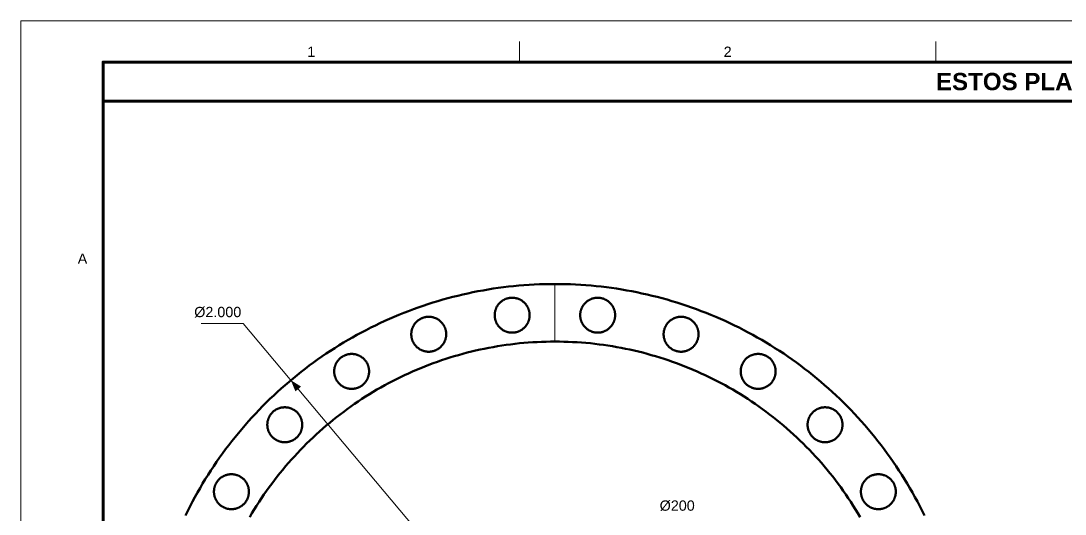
# Model space of a CAD drawing. Header units: millimetres. Extents: x 0 to 841, y 0 to 594.
# Drawn here: x 0 to 254.2, y 474 to 594 of the extents above; entities that cross this region are included whole.
import ezdxf
from ezdxf.enums import TextEntityAlignment as Align

# ---------------------------------------------------------------- set-up
doc = ezdxf.new("R2010")
doc.units = ezdxf.units.MM
doc.linetypes.add('FANTASMA', pattern=[26, 14, -3, 2, -2, 2, -3])
for name, color, linetype, lineweight in [('COTA', 7, 'CONTINUOUS', 18), ('FANT', 7, 'FANTASMA', 18), ('FINA', 7, 'CONTINUOUS', 18), ('MARCO', 7, 'CONTINUOUS', 70), ('TXT', 7, 'CONTINUOUS', 25), ('VIS', 7, 'CONTINUOUS', 50)]:
    doc.layers.add(name, color=color, linetype=linetype, lineweight=lineweight)
doc.styles.add('STD', font='LiberationSans-Regular.ttf')
doc.styles.add('STDB', font='LiberationSans-Bold.ttf')

msp = doc.modelspace()

# ---------------------------------------------------------------- linework, layer by layer
at = {"layer": 'COTA'}
for p, q in [((54.15, 520.39), (43.85, 520.39)), ((194.28, 353.4), (54.15, 520.39))]:
    msp.add_line(p, q, dxfattribs=at)
msp.add_solid([(65.72, 506.6), (66.83, 503.88), (68.21, 505.04)], dxfattribs=at)
at = {"layer": 'FANT'}
msp.add_line((130, 516), (130, 530), dxfattribs=at)
at = {"layer": 'FINA'}
for p, q in [((121.38, 584), (121.38, 589)), ((222.75, 584), (222.75, 589))]:
    msp.add_line(p, q, dxfattribs=at)
msp.add_lwpolyline([(0, 0), (841, 0), (841, 594), (0, 594)], close=True, dxfattribs=at)
at = {"layer": 'MARCO'}
for points in [[(20, 10), (831, 10), (831, 584), (20, 584)], [(20, 574.5), (831, 574.5), (831, 584), (20, 584)]]:
    msp.add_lwpolyline(points, close=True, dxfattribs=at)
at = {"layer": 'VIS'}
for points in [[(219.94, 473.71), (219.38, 474.84), (218.81, 475.96), (218.23, 477.07), (217.63, 478.18), (217.02, 479.27), (216.39, 480.36), (215.75, 481.44), (215.1, 482.52), (214.43, 483.58), (213.75, 484.64), (213.06, 485.69), (212.35, 486.73), (211.63, 487.76), (210.9, 488.78), (210.16, 489.79), (209.4, 490.79), (208.63, 491.79), (207.85, 492.77), (207.05, 493.74), (206.24, 494.71), (205.43, 495.66), (204.59, 496.6), (203.75, 497.53), (202.9, 498.45), (202.03, 499.37), (201.15, 500.26), (200.26, 501.15), (199.37, 502.03), (198.45, 502.9), (197.53, 503.75), (196.6, 504.59), (195.66, 505.43), (194.71, 506.24), (193.74, 507.05), (192.77, 507.85), (191.79, 508.63), (190.79, 509.4), (189.79, 510.16), (188.78, 510.9), (187.76, 511.63), (186.73, 512.35), (185.69, 513.06), (184.64, 513.75), (183.58, 514.43), (182.52, 515.1), (181.44, 515.75), (180.36, 516.39), (179.27, 517.02), (178.18, 517.63), (177.07, 518.23), (175.96, 518.81), (174.84, 519.38), (173.71, 519.94), (172.58, 520.48), (171.44, 521.01), (170.29, 521.52), (169.14, 522.02), (167.98, 522.51), (166.81, 522.98), (165.64, 523.43), (164.46, 523.87), (163.28, 524.3), (162.09, 524.71), (160.9, 525.11), (159.7, 525.49), (158.5, 525.85), (157.3, 526.2), (156.08, 526.54), (154.87, 526.86), (153.65, 527.16), (152.43, 527.45), (151.2, 527.73), (149.97, 527.99), (148.74, 528.23), (147.5, 528.46), (146.26, 528.67), (145.02, 528.87), (143.78, 529.05), (142.53, 529.21), (141.29, 529.36), (140.04, 529.5), (138.79, 529.61), (137.53, 529.72), (136.28, 529.8), (135.02, 529.87), (133.77, 529.93), (132.51, 529.97), (131.26, 529.99), (130, 530), (128.74, 529.99), (127.49, 529.97), (126.23, 529.93), (124.98, 529.87), (123.72, 529.8), (122.47, 529.72), (121.21, 529.61), (119.96, 529.5), (118.71, 529.36), (117.47, 529.21), (116.22, 529.05), (114.98, 528.87), (113.74, 528.67), (112.5, 528.46), (111.26, 528.23), (110.03, 527.99), (108.8, 527.73), (107.57, 527.45), (106.35, 527.16), (105.13, 526.86), (103.92, 526.54), (102.7, 526.2), (101.5, 525.85), (100.3, 525.49), (99.1, 525.11), (97.91, 524.71), (96.72, 524.3), (95.54, 523.87), (94.36, 523.43), (93.19, 522.98), (92.02, 522.51), (90.86, 522.02), (89.71, 521.52), (88.56, 521.01), (87.42, 520.48), (86.29, 519.94), (85.16, 519.38), (84.04, 518.81), (82.93, 518.23), (81.82, 517.63), (80.73, 517.02), (79.64, 516.39), (78.56, 515.75), (77.48, 515.1), (76.42, 514.43), (75.36, 513.75), (74.31, 513.06), (73.27, 512.35), (72.24, 511.63), (71.22, 510.9), (70.21, 510.16), (69.21, 509.4), (68.21, 508.63), (67.23, 507.85), (66.26, 507.05), (65.29, 506.24), (64.34, 505.43), (63.4, 504.59), (62.47, 503.75), (61.55, 502.9), (60.63, 502.03), (59.74, 501.15), (58.85, 500.26), (57.97, 499.37), (57.1, 498.45), (56.25, 497.53), (55.41, 496.6), (54.57, 495.66), (53.76, 494.71), (52.95, 493.74), (52.15, 492.77), (51.37, 491.79), (50.6, 490.79), (49.84, 489.79), (49.1, 488.78), (48.37, 487.76), (47.65, 486.73), (46.94, 485.69), (46.25, 484.64), (45.57, 483.58), (44.9, 482.52), (44.25, 481.44), (43.61, 480.36), (42.98, 479.27), (42.37, 478.18), (41.77, 477.07), (41.19, 475.96), (40.62, 474.84), (40.06, 473.71)], [(123.84, 522.42), (123.84, 522.29), (123.83, 522.17), (123.82, 522.05), (123.81, 521.94), (123.79, 521.82), (123.78, 521.7), (123.75, 521.58), (123.73, 521.46), (123.7, 521.34), (123.67, 521.23), (123.63, 521.11), (123.59, 521), (123.55, 520.89), (123.51, 520.77), (123.46, 520.66), (123.41, 520.56), (123.35, 520.45), (123.3, 520.34), (123.24, 520.24), (123.17, 520.14), (123.11, 520.04), (123.04, 519.94), (122.97, 519.84), (122.89, 519.75), (122.82, 519.65), (122.74, 519.56), (122.66, 519.47), (122.57, 519.39), (122.48, 519.31), (122.4, 519.22), (122.3, 519.15), (122.21, 519.07), (122.11, 519), (122.02, 518.93), (121.92, 518.86), (121.82, 518.8), (121.71, 518.73), (121.61, 518.68), (121.5, 518.62), (121.39, 518.57), (121.28, 518.52), (121.17, 518.47), (121.06, 518.43), (120.95, 518.39), (120.83, 518.35), (120.72, 518.32), (120.6, 518.29), (120.48, 518.26), (120.36, 518.24), (120.25, 518.22), (120.13, 518.2), (120.01, 518.19), (119.89, 518.18), (119.77, 518.17), (119.65, 518.17), (119.53, 518.17), (119.41, 518.17), (119.29, 518.18), (119.17, 518.19), (119.05, 518.2), (118.93, 518.22), (118.81, 518.24), (118.69, 518.26), (118.57, 518.29), (118.46, 518.32), (118.34, 518.35), (118.23, 518.39), (118.11, 518.43), (118, 518.47), (117.89, 518.52), (117.78, 518.57), (117.67, 518.62), (117.57, 518.68), (117.46, 518.73), (117.36, 518.8), (117.26, 518.86), (117.16, 518.93), (117.06, 519), (116.96, 519.07), (116.87, 519.15), (116.78, 519.22), (116.69, 519.31), (116.6, 519.39), (116.52, 519.47), (116.44, 519.56), (116.36, 519.65), (116.28, 519.75), (116.21, 519.84), (116.13, 519.94), (116.07, 520.04), (116, 520.14), (115.94, 520.24), (115.88, 520.34), (115.82, 520.45), (115.77, 520.56), (115.71, 520.66), (115.67, 520.77), (115.62, 520.89), (115.58, 521), (115.54, 521.11), (115.51, 521.23), (115.47, 521.34), (115.45, 521.46), (115.42, 521.58), (115.4, 521.7), (115.38, 521.82), (115.36, 521.94), (115.35, 522.05), (115.34, 522.17), (115.34, 522.29), (115.34, 522.42), (115.34, 522.54), (115.34, 522.66), (115.35, 522.78), (115.36, 522.9), (115.38, 523.01), (115.4, 523.13), (115.42, 523.25), (115.45, 523.37), (115.47, 523.49), (115.51, 523.6), (115.54, 523.72), (115.58, 523.83), (115.62, 523.94), (115.67, 524.06), (115.71, 524.17), (115.77, 524.27), (115.82, 524.38), (115.88, 524.49), (115.94, 524.59), (116, 524.69), (116.07, 524.8), (116.13, 524.89), (116.21, 524.99), (116.28, 525.09), (116.36, 525.18), (116.44, 525.27), (116.52, 525.36), (116.6, 525.44), (116.69, 525.52), (116.78, 525.61), (116.87, 525.68), (116.96, 525.76), (117.06, 525.83), (117.16, 525.9), (117.26, 525.97), (117.36, 526.03), (117.46, 526.1), (117.57, 526.15), (117.67, 526.21), (117.78, 526.26), (117.89, 526.31), (118, 526.36), (118.11, 526.4), (118.23, 526.44), (118.34, 526.48), (118.46, 526.51), (118.57, 526.54), (118.69, 526.57), (118.81, 526.59), (118.93, 526.61), (119.05, 526.63), (119.17, 526.64), (119.29, 526.65), (119.41, 526.66), (119.53, 526.66), (119.65, 526.66), (119.77, 526.66), (119.89, 526.65), (120.01, 526.64), (120.13, 526.63), (120.25, 526.61), (120.36, 526.59), (120.48, 526.57), (120.6, 526.54), (120.72, 526.51), (120.83, 526.48), (120.95, 526.44), (121.06, 526.4), (121.17, 526.36), (121.28, 526.31), (121.39, 526.26), (121.5, 526.21), (121.61, 526.15), (121.71, 526.1), (121.82, 526.03), (121.92, 525.97), (122.02, 525.9), (122.11, 525.83), (122.21, 525.76), (122.3, 525.68), (122.4, 525.61), (122.48, 525.52), (122.57, 525.44), (122.66, 525.36), (122.74, 525.27), (122.82, 525.18), (122.89, 525.09), (122.97, 524.99), (123.04, 524.89), (123.11, 524.8), (123.17, 524.69), (123.24, 524.59), (123.3, 524.49), (123.35, 524.38), (123.41, 524.27), (123.46, 524.17), (123.51, 524.06), (123.55, 523.94), (123.59, 523.83), (123.63, 523.72), (123.67, 523.6), (123.7, 523.49), (123.73, 523.37), (123.75, 523.25), (123.78, 523.13), (123.79, 523.01), (123.81, 522.9), (123.82, 522.78), (123.83, 522.66), (123.84, 522.54), (123.84, 522.42)], [(144.66, 522.42), (144.66, 522.29), (144.66, 522.17), (144.65, 522.05), (144.64, 521.94), (144.62, 521.82), (144.6, 521.7), (144.58, 521.58), (144.55, 521.46), (144.53, 521.34), (144.49, 521.23), (144.46, 521.11), (144.42, 521), (144.38, 520.89), (144.33, 520.77), (144.29, 520.66), (144.23, 520.56), (144.18, 520.45), (144.12, 520.34), (144.06, 520.24), (144, 520.14), (143.93, 520.04), (143.87, 519.94), (143.79, 519.84), (143.72, 519.75), (143.64, 519.65), (143.56, 519.56), (143.48, 519.47), (143.4, 519.39), (143.31, 519.31), (143.22, 519.22), (143.13, 519.15), (143.04, 519.07), (142.94, 519), (142.84, 518.93), (142.74, 518.86), (142.64, 518.8), (142.54, 518.73), (142.43, 518.68), (142.33, 518.62), (142.22, 518.57), (142.11, 518.52), (142, 518.47), (141.89, 518.43), (141.77, 518.39), (141.66, 518.35), (141.54, 518.32), (141.43, 518.29), (141.31, 518.26), (141.19, 518.24), (141.07, 518.22), (140.95, 518.2), (140.83, 518.19), (140.71, 518.18), (140.59, 518.17), (140.47, 518.17), (140.35, 518.17), (140.23, 518.17), (140.11, 518.18), (139.99, 518.19), (139.87, 518.2), (139.75, 518.22), (139.64, 518.24), (139.52, 518.26), (139.4, 518.29), (139.28, 518.32), (139.17, 518.35), (139.05, 518.39), (138.94, 518.43), (138.83, 518.47), (138.72, 518.52), (138.61, 518.57), (138.5, 518.62), (138.39, 518.68), (138.29, 518.73), (138.18, 518.8), (138.08, 518.86), (137.98, 518.93), (137.89, 519), (137.79, 519.07), (137.7, 519.15), (137.6, 519.22), (137.52, 519.31), (137.43, 519.39), (137.34, 519.47), (137.26, 519.56), (137.18, 519.65), (137.11, 519.75), (137.03, 519.84), (136.96, 519.94), (136.89, 520.04), (136.83, 520.14), (136.76, 520.24), (136.7, 520.34), (136.65, 520.45), (136.59, 520.56), (136.54, 520.66), (136.49, 520.77), (136.45, 520.89), (136.41, 521), (136.37, 521.11), (136.33, 521.23), (136.3, 521.34), (136.27, 521.46), (136.25, 521.58), (136.22, 521.7), (136.21, 521.82), (136.19, 521.94), (136.18, 522.05), (136.17, 522.17), (136.16, 522.29), (136.16, 522.42), (136.16, 522.54), (136.17, 522.66), (136.18, 522.78), (136.19, 522.9), (136.21, 523.01), (136.22, 523.13), (136.25, 523.25), (136.27, 523.37), (136.3, 523.49), (136.33, 523.6), (136.37, 523.72), (136.41, 523.83), (136.45, 523.94), (136.49, 524.06), (136.54, 524.17), (136.59, 524.27), (136.65, 524.38), (136.7, 524.49), (136.76, 524.59), (136.83, 524.69), (136.89, 524.8), (136.96, 524.89), (137.03, 524.99), (137.11, 525.09), (137.18, 525.18), (137.26, 525.27), (137.34, 525.36), (137.43, 525.44), (137.52, 525.52), (137.6, 525.61), (137.7, 525.68), (137.79, 525.76), (137.89, 525.83), (137.98, 525.9), (138.08, 525.97), (138.18, 526.03), (138.29, 526.1), (138.39, 526.15), (138.5, 526.21), (138.61, 526.26), (138.72, 526.31), (138.83, 526.36), (138.94, 526.4), (139.05, 526.44), (139.17, 526.48), (139.28, 526.51), (139.4, 526.54), (139.52, 526.57), (139.64, 526.59), (139.75, 526.61), (139.87, 526.63), (139.99, 526.64), (140.11, 526.65), (140.23, 526.66), (140.35, 526.66), (140.47, 526.66), (140.59, 526.66), (140.71, 526.65), (140.83, 526.64), (140.95, 526.63), (141.07, 526.61), (141.19, 526.59), (141.31, 526.57), (141.43, 526.54), (141.54, 526.51), (141.66, 526.48), (141.77, 526.44), (141.89, 526.4), (142, 526.36), (142.11, 526.31), (142.22, 526.26), (142.33, 526.21), (142.43, 526.15), (142.54, 526.1), (142.64, 526.03), (142.74, 525.97), (142.84, 525.9), (142.94, 525.83), (143.04, 525.76), (143.13, 525.68), (143.22, 525.61), (143.31, 525.52), (143.4, 525.44), (143.48, 525.36), (143.56, 525.27), (143.64, 525.18), (143.72, 525.09), (143.79, 524.99), (143.87, 524.89), (143.93, 524.8), (144, 524.69), (144.06, 524.59), (144.12, 524.49), (144.18, 524.38), (144.23, 524.27), (144.29, 524.17), (144.33, 524.06), (144.38, 523.94), (144.42, 523.83), (144.46, 523.72), (144.49, 523.6), (144.53, 523.49), (144.55, 523.37), (144.58, 523.25), (144.6, 523.13), (144.62, 523.01), (144.64, 522.9), (144.65, 522.78), (144.66, 522.66), (144.66, 522.54), (144.66, 522.42)], [(103.53, 517.78), (103.53, 517.66), (103.53, 517.54), (103.52, 517.42), (103.51, 517.3), (103.49, 517.18), (103.47, 517.06), (103.45, 516.94), (103.43, 516.83), (103.4, 516.71), (103.36, 516.59), (103.33, 516.48), (103.29, 516.37), (103.25, 516.25), (103.2, 516.14), (103.16, 516.03), (103.11, 515.92), (103.05, 515.81), (102.99, 515.71), (102.93, 515.6), (102.87, 515.5), (102.81, 515.4), (102.74, 515.3), (102.66, 515.21), (102.59, 515.11), (102.51, 515.02), (102.43, 514.93), (102.35, 514.84), (102.27, 514.75), (102.18, 514.67), (102.09, 514.59), (102, 514.51), (101.91, 514.44), (101.81, 514.36), (101.71, 514.29), (101.61, 514.23), (101.51, 514.16), (101.41, 514.1), (101.3, 514.04), (101.2, 513.99), (101.09, 513.93), (100.98, 513.88), (100.87, 513.84), (100.76, 513.79), (100.64, 513.75), (100.53, 513.72), (100.41, 513.68), (100.3, 513.65), (100.18, 513.63), (100.06, 513.6), (99.94, 513.58), (99.82, 513.57), (99.7, 513.55), (99.58, 513.54), (99.46, 513.53), (99.34, 513.53), (99.22, 513.53), (99.1, 513.53), (98.98, 513.54), (98.86, 513.55), (98.74, 513.57), (98.63, 513.58), (98.51, 513.6), (98.39, 513.63), (98.27, 513.65), (98.16, 513.68), (98.04, 513.72), (97.93, 513.75), (97.81, 513.79), (97.7, 513.84), (97.59, 513.88), (97.48, 513.93), (97.37, 513.99), (97.26, 514.04), (97.16, 514.1), (97.06, 514.16), (96.95, 514.23), (96.85, 514.29), (96.76, 514.36), (96.66, 514.44), (96.57, 514.51), (96.48, 514.59), (96.39, 514.67), (96.3, 514.75), (96.22, 514.84), (96.13, 514.93), (96.05, 515.02), (95.98, 515.11), (95.9, 515.21), (95.83, 515.3), (95.76, 515.4), (95.7, 515.5), (95.63, 515.6), (95.57, 515.71), (95.52, 515.81), (95.46, 515.92), (95.41, 516.03), (95.36, 516.14), (95.32, 516.25), (95.28, 516.37), (95.24, 516.48), (95.2, 516.59), (95.17, 516.71), (95.14, 516.83), (95.12, 516.94), (95.1, 517.06), (95.08, 517.18), (95.06, 517.3), (95.05, 517.42), (95.04, 517.54), (95.04, 517.66), (95.03, 517.78), (95.04, 517.9), (95.04, 518.02), (95.05, 518.14), (95.06, 518.26), (95.08, 518.38), (95.1, 518.5), (95.12, 518.62), (95.14, 518.74), (95.17, 518.85), (95.2, 518.97), (95.24, 519.08), (95.28, 519.2), (95.32, 519.31), (95.36, 519.42), (95.41, 519.53), (95.46, 519.64), (95.52, 519.75), (95.57, 519.85), (95.63, 519.96), (95.7, 520.06), (95.76, 520.16), (95.83, 520.26), (95.9, 520.36), (95.98, 520.45), (96.05, 520.54), (96.13, 520.63), (96.22, 520.72), (96.3, 520.81), (96.39, 520.89), (96.48, 520.97), (96.57, 521.05), (96.66, 521.13), (96.76, 521.2), (96.85, 521.27), (96.95, 521.34), (97.06, 521.4), (97.16, 521.46), (97.26, 521.52), (97.37, 521.58), (97.48, 521.63), (97.59, 521.68), (97.7, 521.72), (97.81, 521.77), (97.93, 521.81), (98.04, 521.84), (98.16, 521.88), (98.27, 521.91), (98.39, 521.94), (98.51, 521.96), (98.63, 521.98), (98.74, 522), (98.86, 522.01), (98.98, 522.02), (99.1, 522.03), (99.22, 522.03), (99.34, 522.03), (99.46, 522.03), (99.58, 522.02), (99.7, 522.01), (99.82, 522), (99.94, 521.98), (100.06, 521.96), (100.18, 521.94), (100.3, 521.91), (100.41, 521.88), (100.53, 521.84), (100.64, 521.81), (100.76, 521.77), (100.87, 521.72), (100.98, 521.68), (101.09, 521.63), (101.2, 521.58), (101.3, 521.52), (101.41, 521.46), (101.51, 521.4), (101.61, 521.34), (101.71, 521.27), (101.81, 521.2), (101.91, 521.13), (102, 521.05), (102.09, 520.97), (102.18, 520.89), (102.27, 520.81), (102.35, 520.72), (102.43, 520.63), (102.51, 520.54), (102.59, 520.45), (102.66, 520.36), (102.74, 520.26), (102.81, 520.16), (102.87, 520.06), (102.93, 519.96), (102.99, 519.85), (103.05, 519.75), (103.11, 519.64), (103.16, 519.53), (103.2, 519.42), (103.25, 519.31), (103.29, 519.2), (103.33, 519.08), (103.36, 518.97), (103.4, 518.85), (103.43, 518.74), (103.45, 518.62), (103.47, 518.5), (103.49, 518.38), (103.51, 518.26), (103.52, 518.14), (103.53, 518.02), (103.53, 517.9), (103.53, 517.78)], [(164.97, 517.78), (164.96, 517.66), (164.96, 517.54), (164.95, 517.42), (164.94, 517.3), (164.92, 517.18), (164.9, 517.06), (164.88, 516.94), (164.86, 516.83), (164.83, 516.71), (164.8, 516.59), (164.76, 516.48), (164.72, 516.37), (164.68, 516.25), (164.64, 516.14), (164.59, 516.03), (164.54, 515.92), (164.48, 515.81), (164.43, 515.71), (164.37, 515.6), (164.3, 515.5), (164.24, 515.4), (164.17, 515.3), (164.1, 515.21), (164.02, 515.11), (163.95, 515.02), (163.87, 514.93), (163.78, 514.84), (163.7, 514.75), (163.61, 514.67), (163.52, 514.59), (163.43, 514.51), (163.34, 514.44), (163.24, 514.36), (163.15, 514.29), (163.05, 514.23), (162.94, 514.16), (162.84, 514.1), (162.74, 514.04), (162.63, 513.99), (162.52, 513.93), (162.41, 513.88), (162.3, 513.84), (162.19, 513.79), (162.07, 513.75), (161.96, 513.72), (161.84, 513.68), (161.73, 513.65), (161.61, 513.63), (161.49, 513.6), (161.37, 513.58), (161.26, 513.57), (161.14, 513.55), (161.02, 513.54), (160.9, 513.53), (160.78, 513.53), (160.66, 513.53), (160.54, 513.53), (160.42, 513.54), (160.3, 513.55), (160.18, 513.57), (160.06, 513.58), (159.94, 513.6), (159.82, 513.63), (159.7, 513.65), (159.59, 513.68), (159.47, 513.72), (159.36, 513.75), (159.24, 513.79), (159.13, 513.84), (159.02, 513.88), (158.91, 513.93), (158.8, 513.99), (158.7, 514.04), (158.59, 514.1), (158.49, 514.16), (158.39, 514.23), (158.29, 514.29), (158.19, 514.36), (158.09, 514.44), (158, 514.51), (157.91, 514.59), (157.82, 514.67), (157.73, 514.75), (157.65, 514.84), (157.57, 514.93), (157.49, 515.02), (157.41, 515.11), (157.34, 515.21), (157.26, 515.3), (157.19, 515.4), (157.13, 515.5), (157.07, 515.6), (157.01, 515.71), (156.95, 515.81), (156.89, 515.92), (156.84, 516.03), (156.8, 516.14), (156.75, 516.25), (156.71, 516.37), (156.67, 516.48), (156.64, 516.59), (156.6, 516.71), (156.57, 516.83), (156.55, 516.94), (156.53, 517.06), (156.51, 517.18), (156.49, 517.3), (156.48, 517.42), (156.47, 517.54), (156.47, 517.66), (156.47, 517.78), (156.47, 517.9), (156.47, 518.02), (156.48, 518.14), (156.49, 518.26), (156.51, 518.38), (156.53, 518.5), (156.55, 518.62), (156.57, 518.74), (156.6, 518.85), (156.64, 518.97), (156.67, 519.08), (156.71, 519.2), (156.75, 519.31), (156.8, 519.42), (156.84, 519.53), (156.89, 519.64), (156.95, 519.75), (157.01, 519.85), (157.07, 519.96), (157.13, 520.06), (157.19, 520.16), (157.26, 520.26), (157.34, 520.36), (157.41, 520.45), (157.49, 520.54), (157.57, 520.63), (157.65, 520.72), (157.73, 520.81), (157.82, 520.89), (157.91, 520.97), (158, 521.05), (158.09, 521.13), (158.19, 521.2), (158.29, 521.27), (158.39, 521.34), (158.49, 521.4), (158.59, 521.46), (158.7, 521.52), (158.8, 521.58), (158.91, 521.63), (159.02, 521.68), (159.13, 521.72), (159.24, 521.77), (159.36, 521.81), (159.47, 521.84), (159.59, 521.88), (159.7, 521.91), (159.82, 521.94), (159.94, 521.96), (160.06, 521.98), (160.18, 522), (160.3, 522.01), (160.42, 522.02), (160.54, 522.03), (160.66, 522.03), (160.78, 522.03), (160.9, 522.03), (161.02, 522.02), (161.14, 522.01), (161.26, 522), (161.37, 521.98), (161.49, 521.96), (161.61, 521.94), (161.73, 521.91), (161.84, 521.88), (161.96, 521.84), (162.07, 521.81), (162.19, 521.77), (162.3, 521.72), (162.41, 521.68), (162.52, 521.63), (162.63, 521.58), (162.74, 521.52), (162.84, 521.46), (162.94, 521.4), (163.05, 521.34), (163.15, 521.27), (163.24, 521.2), (163.34, 521.13), (163.43, 521.05), (163.52, 520.97), (163.61, 520.89), (163.7, 520.81), (163.78, 520.72), (163.87, 520.63), (163.95, 520.54), (164.02, 520.45), (164.1, 520.36), (164.17, 520.26), (164.24, 520.16), (164.3, 520.06), (164.37, 519.96), (164.43, 519.85), (164.48, 519.75), (164.54, 519.64), (164.59, 519.53), (164.64, 519.42), (164.68, 519.31), (164.72, 519.2), (164.76, 519.08), (164.8, 518.97), (164.83, 518.85), (164.86, 518.74), (164.88, 518.62), (164.9, 518.5), (164.92, 518.38), (164.94, 518.26), (164.95, 518.14), (164.96, 518.02), (164.96, 517.9), (164.97, 517.78)], [(204.3, 473.31), (203.75, 474.24), (203.19, 475.17), (202.61, 476.08), (202.03, 476.99), (201.43, 477.89), (200.82, 478.79), (200.21, 479.67), (199.58, 480.55), (198.93, 481.42), (198.28, 482.28), (197.62, 483.14), (196.95, 483.98), (196.26, 484.82), (195.57, 485.65), (194.87, 486.47), (194.15, 487.28), (193.43, 488.08), (192.69, 488.87), (191.95, 489.65), (191.19, 490.43), (190.43, 491.19), (189.65, 491.95), (188.87, 492.69), (188.08, 493.43), (187.28, 494.15), (186.47, 494.87), (185.65, 495.57), (184.82, 496.26), (183.98, 496.95), (183.14, 497.62), (182.28, 498.28), (181.42, 498.93), (180.55, 499.58), (179.67, 500.21), (178.79, 500.82), (177.89, 501.43), (176.99, 502.03), (176.08, 502.61), (175.17, 503.19), (174.24, 503.75), (173.31, 504.3), (172.37, 504.84), (171.43, 505.36), (170.48, 505.88), (169.52, 506.38), (168.56, 506.87), (167.59, 507.35), (166.62, 507.82), (165.64, 508.27), (164.65, 508.71), (163.66, 509.14), (162.66, 509.56), (161.66, 509.96), (160.65, 510.35), (159.64, 510.73), (158.62, 511.1), (157.6, 511.45), (156.58, 511.79), (155.55, 512.12), (154.51, 512.43), (153.47, 512.73), (152.43, 513.02), (151.39, 513.3), (150.34, 513.56), (149.29, 513.81), (148.23, 514.05), (147.18, 514.27), (146.11, 514.48), (145.05, 514.67), (143.99, 514.85), (142.92, 515.02), (141.85, 515.18), (140.78, 515.32), (139.71, 515.45), (138.63, 515.57), (137.56, 515.67), (136.48, 515.76), (135.4, 515.83), (134.32, 515.89), (133.24, 515.94), (132.16, 515.97), (131.08, 515.99), (130, 516), (128.92, 515.99), (127.84, 515.97), (126.76, 515.94), (125.68, 515.89), (124.6, 515.83), (123.52, 515.76), (122.44, 515.67), (121.37, 515.57), (120.29, 515.45), (119.22, 515.32), (118.15, 515.18), (117.08, 515.02), (116.01, 514.85), (114.95, 514.67), (113.89, 514.48), (112.82, 514.27), (111.77, 514.05), (110.71, 513.81), (109.66, 513.56), (108.61, 513.3), (107.57, 513.02), (106.53, 512.73), (105.49, 512.43), (104.45, 512.12), (103.42, 511.79), (102.4, 511.45), (101.38, 511.1), (100.36, 510.73), (99.35, 510.35), (98.34, 509.96), (97.34, 509.56), (96.34, 509.14), (95.35, 508.71), (94.36, 508.27), (93.38, 507.82), (92.41, 507.35), (91.44, 506.87), (90.48, 506.38), (89.52, 505.88), (88.57, 505.36), (87.63, 504.84), (86.69, 504.3), (85.76, 503.75), (84.83, 503.19), (83.92, 502.61), (83.01, 502.03), (82.11, 501.43), (81.21, 500.82), (80.33, 500.21), (79.45, 499.58), (78.58, 498.93), (77.72, 498.28), (76.86, 497.62), (76.02, 496.95), (75.18, 496.26), (74.35, 495.57), (73.53, 494.87), (72.72, 494.15), (71.92, 493.43), (71.13, 492.69), (70.35, 491.95), (69.57, 491.19), (68.81, 490.43), (68.05, 489.65), (67.31, 488.87), (66.57, 488.08), (65.85, 487.28), (65.13, 486.47), (64.43, 485.65), (63.74, 484.82), (63.05, 483.98), (62.38, 483.14), (61.72, 482.28), (61.07, 481.42), (60.42, 480.55), (59.79, 479.67), (59.18, 478.79), (58.57, 477.89), (57.97, 476.99), (57.39, 476.08), (56.81, 475.17), (56.25, 474.24), (55.7, 473.31)], [(204.3, 473.31), (203.75, 474.24), (203.19, 475.17), (202.61, 476.08), (202.03, 476.99), (201.43, 477.89), (200.82, 478.79), (200.21, 479.67), (199.58, 480.55), (198.93, 481.42), (198.28, 482.28), (197.62, 483.14), (196.95, 483.98), (196.26, 484.82), (195.57, 485.65), (194.87, 486.47), (194.15, 487.28), (193.43, 488.08), (192.69, 488.87), (191.95, 489.65), (191.19, 490.43), (190.43, 491.19), (189.65, 491.95), (188.87, 492.69), (188.08, 493.43), (187.28, 494.15), (186.47, 494.87), (185.65, 495.57), (184.82, 496.26), (183.98, 496.95), (183.14, 497.62), (182.28, 498.28), (181.42, 498.93), (180.55, 499.58), (179.67, 500.21), (178.79, 500.82), (177.89, 501.43), (176.99, 502.03), (176.08, 502.61), (175.17, 503.19), (174.24, 503.75), (173.31, 504.3), (172.37, 504.84), (171.43, 505.36), (170.48, 505.88), (169.52, 506.38), (168.56, 506.87), (167.59, 507.35), (166.62, 507.82), (165.64, 508.27), (164.65, 508.71), (163.66, 509.14), (162.66, 509.56), (161.66, 509.96), (160.65, 510.35), (159.64, 510.73), (158.62, 511.1), (157.6, 511.45), (156.58, 511.79), (155.55, 512.12), (154.51, 512.43), (153.47, 512.73), (152.43, 513.02), (151.39, 513.3), (150.34, 513.56), (149.29, 513.81), (148.23, 514.05), (147.18, 514.27), (146.11, 514.48), (145.05, 514.67), (143.99, 514.85), (142.92, 515.02), (141.85, 515.18), (140.78, 515.32), (139.71, 515.45), (138.63, 515.57), (137.56, 515.67), (136.48, 515.76), (135.4, 515.83), (134.32, 515.89), (133.24, 515.94), (132.16, 515.97), (131.08, 515.99), (130, 516), (128.92, 515.99), (127.84, 515.97), (126.76, 515.94), (125.68, 515.89), (124.6, 515.83), (123.52, 515.76), (122.44, 515.67), (121.37, 515.57), (120.29, 515.45), (119.22, 515.32), (118.15, 515.18), (117.08, 515.02), (116.01, 514.85), (114.95, 514.67), (113.89, 514.48), (112.82, 514.27), (111.77, 514.05), (110.71, 513.81), (109.66, 513.56), (108.61, 513.3), (107.57, 513.02), (106.53, 512.73), (105.49, 512.43), (104.45, 512.12), (103.42, 511.79), (102.4, 511.45), (101.38, 511.1), (100.36, 510.73), (99.35, 510.35), (98.34, 509.96), (97.34, 509.56), (96.34, 509.14), (95.35, 508.71), (94.36, 508.27), (93.38, 507.82), (92.41, 507.35), (91.44, 506.87), (90.48, 506.38), (89.52, 505.88), (88.57, 505.36), (87.63, 504.84), (86.69, 504.3), (85.76, 503.75), (84.83, 503.19), (83.92, 502.61), (83.01, 502.03), (82.11, 501.43), (81.21, 500.82), (80.33, 500.21), (79.45, 499.58), (78.58, 498.93), (77.72, 498.28), (76.86, 497.62), (76.02, 496.95), (75.18, 496.26), (74.35, 495.57), (73.53, 494.87), (72.72, 494.15), (71.92, 493.43), (71.13, 492.69), (70.35, 491.95), (69.57, 491.19), (68.81, 490.43), (68.05, 489.65), (67.31, 488.87), (66.57, 488.08), (65.85, 487.28), (65.13, 486.47), (64.43, 485.65), (63.74, 484.82), (63.05, 483.98), (62.38, 483.14), (61.72, 482.28), (61.07, 481.42), (60.42, 480.55), (59.79, 479.67), (59.18, 478.79), (58.57, 477.89), (57.97, 476.99), (57.39, 476.08), (56.81, 475.17), (56.25, 474.24), (55.7, 473.31)], [(84.77, 508.75), (84.77, 508.63), (84.76, 508.5), (84.76, 508.38), (84.74, 508.27), (84.73, 508.15), (84.71, 508.03), (84.69, 507.91), (84.66, 507.79), (84.63, 507.67), (84.6, 507.56), (84.57, 507.44), (84.53, 507.33), (84.49, 507.22), (84.44, 507.11), (84.39, 506.99), (84.34, 506.89), (84.29, 506.78), (84.23, 506.67), (84.17, 506.57), (84.11, 506.47), (84.04, 506.37), (83.97, 506.27), (83.9, 506.17), (83.83, 506.08), (83.75, 505.98), (83.67, 505.89), (83.59, 505.8), (83.5, 505.72), (83.42, 505.64), (83.33, 505.55), (83.24, 505.48), (83.14, 505.4), (83.05, 505.33), (82.95, 505.26), (82.85, 505.19), (82.75, 505.13), (82.65, 505.06), (82.54, 505.01), (82.43, 504.95), (82.33, 504.9), (82.22, 504.85), (82.11, 504.8), (81.99, 504.76), (81.88, 504.72), (81.77, 504.68), (81.65, 504.65), (81.53, 504.62), (81.42, 504.59), (81.3, 504.57), (81.18, 504.55), (81.06, 504.53), (80.94, 504.52), (80.82, 504.51), (80.7, 504.5), (80.58, 504.5), (80.46, 504.5), (80.34, 504.5), (80.22, 504.51), (80.1, 504.52), (79.98, 504.53), (79.86, 504.55), (79.74, 504.57), (79.63, 504.59), (79.51, 504.62), (79.39, 504.65), (79.28, 504.68), (79.16, 504.72), (79.05, 504.76), (78.94, 504.8), (78.83, 504.85), (78.72, 504.9), (78.61, 504.95), (78.5, 505.01), (78.4, 505.06), (78.29, 505.13), (78.19, 505.19), (78.09, 505.26), (77.99, 505.33), (77.9, 505.4), (77.8, 505.48), (77.71, 505.55), (77.62, 505.64), (77.54, 505.72), (77.45, 505.8), (77.37, 505.89), (77.29, 505.98), (77.21, 506.08), (77.14, 506.17), (77.07, 506.27), (77, 506.37), (76.93, 506.47), (76.87, 506.57), (76.81, 506.67), (76.75, 506.78), (76.7, 506.89), (76.65, 506.99), (76.6, 507.11), (76.56, 507.22), (76.51, 507.33), (76.48, 507.44), (76.44, 507.56), (76.41, 507.67), (76.38, 507.79), (76.35, 507.91), (76.33, 508.03), (76.31, 508.15), (76.3, 508.27), (76.29, 508.38), (76.28, 508.5), (76.27, 508.63), (76.27, 508.75), (76.27, 508.87), (76.28, 508.99), (76.29, 509.11), (76.3, 509.23), (76.31, 509.34), (76.33, 509.46), (76.35, 509.58), (76.38, 509.7), (76.41, 509.82), (76.44, 509.93), (76.48, 510.05), (76.51, 510.16), (76.56, 510.27), (76.6, 510.39), (76.65, 510.5), (76.7, 510.6), (76.75, 510.71), (76.81, 510.82), (76.87, 510.92), (76.93, 511.02), (77, 511.13), (77.07, 511.22), (77.14, 511.32), (77.21, 511.42), (77.29, 511.51), (77.37, 511.6), (77.45, 511.69), (77.54, 511.77), (77.62, 511.85), (77.71, 511.94), (77.8, 512.01), (77.9, 512.09), (77.99, 512.16), (78.09, 512.23), (78.19, 512.3), (78.29, 512.36), (78.4, 512.43), (78.5, 512.48), (78.61, 512.54), (78.72, 512.59), (78.83, 512.64), (78.94, 512.69), (79.05, 512.73), (79.16, 512.77), (79.28, 512.81), (79.39, 512.84), (79.51, 512.87), (79.63, 512.9), (79.74, 512.92), (79.86, 512.94), (79.98, 512.96), (80.1, 512.97), (80.22, 512.98), (80.34, 512.99), (80.46, 512.99), (80.58, 512.99), (80.7, 512.99), (80.82, 512.98), (80.94, 512.97), (81.06, 512.96), (81.18, 512.94), (81.3, 512.92), (81.42, 512.9), (81.53, 512.87), (81.65, 512.84), (81.77, 512.81), (81.88, 512.77), (81.99, 512.73), (82.11, 512.69), (82.22, 512.64), (82.33, 512.59), (82.43, 512.54), (82.54, 512.48), (82.65, 512.43), (82.75, 512.36), (82.85, 512.3), (82.95, 512.23), (83.05, 512.16), (83.14, 512.09), (83.24, 512.01), (83.33, 511.94), (83.42, 511.85), (83.5, 511.77), (83.59, 511.69), (83.67, 511.6), (83.75, 511.51), (83.83, 511.42), (83.9, 511.32), (83.97, 511.22), (84.04, 511.13), (84.11, 511.02), (84.17, 510.92), (84.23, 510.82), (84.29, 510.71), (84.34, 510.6), (84.39, 510.5), (84.44, 510.39), (84.49, 510.27), (84.53, 510.16), (84.57, 510.05), (84.6, 509.93), (84.63, 509.82), (84.66, 509.7), (84.69, 509.58), (84.71, 509.46), (84.73, 509.34), (84.74, 509.23), (84.76, 509.11), (84.76, 508.99), (84.77, 508.87), (84.77, 508.75)], [(183.73, 508.75), (183.73, 508.63), (183.72, 508.5), (183.71, 508.38), (183.7, 508.27), (183.69, 508.15), (183.67, 508.03), (183.65, 507.91), (183.62, 507.79), (183.59, 507.67), (183.56, 507.56), (183.52, 507.44), (183.49, 507.33), (183.44, 507.22), (183.4, 507.11), (183.35, 506.99), (183.3, 506.89), (183.25, 506.78), (183.19, 506.67), (183.13, 506.57), (183.07, 506.47), (183, 506.37), (182.93, 506.27), (182.86, 506.17), (182.79, 506.08), (182.71, 505.98), (182.63, 505.89), (182.55, 505.8), (182.46, 505.72), (182.38, 505.64), (182.29, 505.55), (182.2, 505.48), (182.1, 505.4), (182.01, 505.33), (181.91, 505.26), (181.81, 505.19), (181.71, 505.13), (181.6, 505.06), (181.5, 505.01), (181.39, 504.95), (181.28, 504.9), (181.17, 504.85), (181.06, 504.8), (180.95, 504.76), (180.84, 504.72), (180.72, 504.68), (180.61, 504.65), (180.49, 504.62), (180.37, 504.59), (180.26, 504.57), (180.14, 504.55), (180.02, 504.53), (179.9, 504.52), (179.78, 504.51), (179.66, 504.5), (179.54, 504.5), (179.42, 504.5), (179.3, 504.5), (179.18, 504.51), (179.06, 504.52), (178.94, 504.53), (178.82, 504.55), (178.7, 504.57), (178.58, 504.59), (178.47, 504.62), (178.35, 504.65), (178.23, 504.68), (178.12, 504.72), (178.01, 504.76), (177.89, 504.8), (177.78, 504.85), (177.67, 504.9), (177.57, 504.95), (177.46, 505.01), (177.35, 505.06), (177.25, 505.13), (177.15, 505.19), (177.05, 505.26), (176.95, 505.33), (176.86, 505.4), (176.76, 505.48), (176.67, 505.55), (176.58, 505.64), (176.5, 505.72), (176.41, 505.8), (176.33, 505.89), (176.25, 505.98), (176.17, 506.08), (176.1, 506.17), (176.03, 506.27), (175.96, 506.37), (175.89, 506.47), (175.83, 506.57), (175.77, 506.67), (175.71, 506.78), (175.66, 506.89), (175.61, 506.99), (175.56, 507.11), (175.51, 507.22), (175.47, 507.33), (175.43, 507.44), (175.4, 507.56), (175.37, 507.67), (175.34, 507.79), (175.31, 507.91), (175.29, 508.03), (175.27, 508.15), (175.26, 508.27), (175.24, 508.38), (175.24, 508.5), (175.23, 508.63), (175.23, 508.75), (175.23, 508.87), (175.24, 508.99), (175.24, 509.11), (175.26, 509.23), (175.27, 509.34), (175.29, 509.46), (175.31, 509.58), (175.34, 509.7), (175.37, 509.82), (175.4, 509.93), (175.43, 510.05), (175.47, 510.16), (175.51, 510.27), (175.56, 510.39), (175.61, 510.5), (175.66, 510.6), (175.71, 510.71), (175.77, 510.82), (175.83, 510.92), (175.89, 511.02), (175.96, 511.13), (176.03, 511.22), (176.1, 511.32), (176.17, 511.42), (176.25, 511.51), (176.33, 511.6), (176.41, 511.69), (176.5, 511.77), (176.58, 511.85), (176.67, 511.94), (176.76, 512.01), (176.86, 512.09), (176.95, 512.16), (177.05, 512.23), (177.15, 512.3), (177.25, 512.36), (177.35, 512.43), (177.46, 512.48), (177.57, 512.54), (177.67, 512.59), (177.78, 512.64), (177.89, 512.69), (178.01, 512.73), (178.12, 512.77), (178.23, 512.81), (178.35, 512.84), (178.47, 512.87), (178.58, 512.9), (178.7, 512.92), (178.82, 512.94), (178.94, 512.96), (179.06, 512.97), (179.18, 512.98), (179.3, 512.99), (179.42, 512.99), (179.54, 512.99), (179.66, 512.99), (179.78, 512.98), (179.9, 512.97), (180.02, 512.96), (180.14, 512.94), (180.26, 512.92), (180.37, 512.9), (180.49, 512.87), (180.61, 512.84), (180.72, 512.81), (180.84, 512.77), (180.95, 512.73), (181.06, 512.69), (181.17, 512.64), (181.28, 512.59), (181.39, 512.54), (181.5, 512.48), (181.6, 512.43), (181.71, 512.36), (181.81, 512.3), (181.91, 512.23), (182.01, 512.16), (182.1, 512.09), (182.2, 512.01), (182.29, 511.94), (182.38, 511.85), (182.46, 511.77), (182.55, 511.69), (182.63, 511.6), (182.71, 511.51), (182.79, 511.42), (182.86, 511.32), (182.93, 511.22), (183, 511.13), (183.07, 511.02), (183.13, 510.92), (183.19, 510.82), (183.25, 510.71), (183.3, 510.6), (183.35, 510.5), (183.4, 510.39), (183.44, 510.27), (183.49, 510.16), (183.52, 510.05), (183.56, 509.93), (183.59, 509.82), (183.62, 509.7), (183.65, 509.58), (183.67, 509.46), (183.69, 509.34), (183.7, 509.23), (183.71, 509.11), (183.72, 508.99), (183.73, 508.87), (183.73, 508.75)], [(68.49, 495.76), (68.49, 495.64), (68.48, 495.52), (68.47, 495.4), (68.46, 495.28), (68.45, 495.16), (68.43, 495.04), (68.41, 494.92), (68.38, 494.81), (68.35, 494.69), (68.32, 494.57), (68.28, 494.46), (68.25, 494.35), (68.2, 494.23), (68.16, 494.12), (68.11, 494.01), (68.06, 493.9), (68.01, 493.79), (67.95, 493.69), (67.89, 493.58), (67.83, 493.48), (67.76, 493.38), (67.69, 493.28), (67.62, 493.19), (67.55, 493.09), (67.47, 493), (67.39, 492.91), (67.31, 492.82), (67.22, 492.73), (67.14, 492.65), (67.05, 492.57), (66.96, 492.49), (66.86, 492.42), (66.77, 492.34), (66.67, 492.27), (66.57, 492.21), (66.47, 492.14), (66.36, 492.08), (66.26, 492.02), (66.15, 491.97), (66.04, 491.91), (65.93, 491.86), (65.82, 491.82), (65.71, 491.77), (65.6, 491.73), (65.48, 491.7), (65.37, 491.66), (65.25, 491.63), (65.13, 491.61), (65.02, 491.58), (64.9, 491.56), (64.78, 491.55), (64.66, 491.53), (64.54, 491.52), (64.42, 491.51), (64.3, 491.51), (64.18, 491.51), (64.06, 491.51), (63.94, 491.52), (63.82, 491.53), (63.7, 491.55), (63.58, 491.56), (63.46, 491.58), (63.34, 491.61), (63.23, 491.63), (63.11, 491.66), (62.99, 491.7), (62.88, 491.73), (62.77, 491.77), (62.65, 491.82), (62.54, 491.86), (62.43, 491.91), (62.33, 491.97), (62.22, 492.02), (62.11, 492.08), (62.01, 492.14), (61.91, 492.21), (61.81, 492.27), (61.71, 492.34), (61.62, 492.42), (61.52, 492.49), (61.43, 492.57), (61.34, 492.65), (61.26, 492.73), (61.17, 492.82), (61.09, 492.91), (61.01, 493), (60.93, 493.09), (60.86, 493.19), (60.79, 493.28), (60.72, 493.38), (60.65, 493.48), (60.59, 493.58), (60.53, 493.69), (60.47, 493.79), (60.42, 493.9), (60.37, 494.01), (60.32, 494.12), (60.27, 494.23), (60.23, 494.35), (60.19, 494.46), (60.16, 494.57), (60.13, 494.69), (60.1, 494.81), (60.07, 494.92), (60.05, 495.04), (60.03, 495.16), (60.02, 495.28), (60, 495.4), (60, 495.52), (59.99, 495.64), (59.99, 495.76), (59.99, 495.88), (60, 496), (60, 496.12), (60.02, 496.24), (60.03, 496.36), (60.05, 496.48), (60.07, 496.6), (60.1, 496.72), (60.13, 496.83), (60.16, 496.95), (60.19, 497.06), (60.23, 497.18), (60.27, 497.29), (60.32, 497.4), (60.37, 497.51), (60.42, 497.62), (60.47, 497.73), (60.53, 497.83), (60.59, 497.94), (60.65, 498.04), (60.72, 498.14), (60.79, 498.24), (60.86, 498.34), (60.93, 498.43), (61.01, 498.52), (61.09, 498.61), (61.17, 498.7), (61.26, 498.79), (61.34, 498.87), (61.43, 498.95), (61.52, 499.03), (61.62, 499.11), (61.71, 499.18), (61.81, 499.25), (61.91, 499.32), (62.01, 499.38), (62.11, 499.44), (62.22, 499.5), (62.33, 499.56), (62.43, 499.61), (62.54, 499.66), (62.65, 499.7), (62.77, 499.75), (62.88, 499.79), (62.99, 499.82), (63.11, 499.86), (63.23, 499.89), (63.34, 499.92), (63.46, 499.94), (63.58, 499.96), (63.7, 499.98), (63.82, 499.99), (63.94, 500), (64.06, 500.01), (64.18, 500.01), (64.3, 500.01), (64.42, 500.01), (64.54, 500), (64.66, 499.99), (64.78, 499.98), (64.9, 499.96), (65.02, 499.94), (65.13, 499.92), (65.25, 499.89), (65.37, 499.86), (65.48, 499.82), (65.6, 499.79), (65.71, 499.75), (65.82, 499.7), (65.93, 499.66), (66.04, 499.61), (66.15, 499.56), (66.26, 499.5), (66.36, 499.44), (66.47, 499.38), (66.57, 499.32), (66.67, 499.25), (66.77, 499.18), (66.86, 499.11), (66.96, 499.03), (67.05, 498.95), (67.14, 498.87), (67.22, 498.79), (67.31, 498.7), (67.39, 498.61), (67.47, 498.52), (67.55, 498.43), (67.62, 498.34), (67.69, 498.24), (67.76, 498.14), (67.83, 498.04), (67.89, 497.94), (67.95, 497.83), (68.01, 497.73), (68.06, 497.62), (68.11, 497.51), (68.16, 497.4), (68.2, 497.29), (68.25, 497.18), (68.28, 497.06), (68.32, 496.95), (68.35, 496.83), (68.38, 496.72), (68.41, 496.6), (68.43, 496.48), (68.45, 496.36), (68.46, 496.24), (68.47, 496.12), (68.48, 496), (68.49, 495.88), (68.49, 495.76)], [(200.01, 495.76), (200.01, 495.64), (200, 495.52), (200, 495.4), (199.98, 495.28), (199.97, 495.16), (199.95, 495.04), (199.93, 494.92), (199.9, 494.81), (199.87, 494.69), (199.84, 494.57), (199.81, 494.46), (199.77, 494.35), (199.73, 494.23), (199.68, 494.12), (199.63, 494.01), (199.58, 493.9), (199.53, 493.79), (199.47, 493.69), (199.41, 493.58), (199.35, 493.48), (199.28, 493.38), (199.21, 493.28), (199.14, 493.19), (199.07, 493.09), (198.99, 493), (198.91, 492.91), (198.83, 492.82), (198.74, 492.73), (198.66, 492.65), (198.57, 492.57), (198.48, 492.49), (198.38, 492.42), (198.29, 492.34), (198.19, 492.27), (198.09, 492.21), (197.99, 492.14), (197.89, 492.08), (197.78, 492.02), (197.67, 491.97), (197.57, 491.91), (197.46, 491.86), (197.35, 491.82), (197.23, 491.77), (197.12, 491.73), (197.01, 491.7), (196.89, 491.66), (196.77, 491.63), (196.66, 491.61), (196.54, 491.58), (196.42, 491.56), (196.3, 491.55), (196.18, 491.53), (196.06, 491.52), (195.94, 491.51), (195.82, 491.51), (195.7, 491.51), (195.58, 491.51), (195.46, 491.52), (195.34, 491.53), (195.22, 491.55), (195.1, 491.56), (194.98, 491.58), (194.87, 491.61), (194.75, 491.63), (194.63, 491.66), (194.52, 491.7), (194.4, 491.73), (194.29, 491.77), (194.18, 491.82), (194.07, 491.86), (193.96, 491.91), (193.85, 491.97), (193.74, 492.02), (193.64, 492.08), (193.53, 492.14), (193.43, 492.21), (193.33, 492.27), (193.23, 492.34), (193.14, 492.42), (193.04, 492.49), (192.95, 492.57), (192.86, 492.65), (192.78, 492.73), (192.69, 492.82), (192.61, 492.91), (192.53, 493), (192.45, 493.09), (192.38, 493.19), (192.31, 493.28), (192.24, 493.38), (192.17, 493.48), (192.11, 493.58), (192.05, 493.69), (191.99, 493.79), (191.94, 493.9), (191.89, 494.01), (191.84, 494.12), (191.8, 494.23), (191.75, 494.35), (191.72, 494.46), (191.68, 494.57), (191.65, 494.69), (191.62, 494.81), (191.59, 494.92), (191.57, 495.04), (191.55, 495.16), (191.54, 495.28), (191.53, 495.4), (191.52, 495.52), (191.51, 495.64), (191.51, 495.76), (191.51, 495.88), (191.52, 496), (191.53, 496.12), (191.54, 496.24), (191.55, 496.36), (191.57, 496.48), (191.59, 496.6), (191.62, 496.72), (191.65, 496.83), (191.68, 496.95), (191.72, 497.06), (191.75, 497.18), (191.8, 497.29), (191.84, 497.4), (191.89, 497.51), (191.94, 497.62), (191.99, 497.73), (192.05, 497.83), (192.11, 497.94), (192.17, 498.04), (192.24, 498.14), (192.31, 498.24), (192.38, 498.34), (192.45, 498.43), (192.53, 498.52), (192.61, 498.61), (192.69, 498.7), (192.78, 498.79), (192.86, 498.87), (192.95, 498.95), (193.04, 499.03), (193.14, 499.11), (193.23, 499.18), (193.33, 499.25), (193.43, 499.32), (193.53, 499.38), (193.64, 499.44), (193.74, 499.5), (193.85, 499.56), (193.96, 499.61), (194.07, 499.66), (194.18, 499.7), (194.29, 499.75), (194.4, 499.79), (194.52, 499.82), (194.63, 499.86), (194.75, 499.89), (194.87, 499.92), (194.98, 499.94), (195.1, 499.96), (195.22, 499.98), (195.34, 499.99), (195.46, 500), (195.58, 500.01), (195.7, 500.01), (195.82, 500.01), (195.94, 500.01), (196.06, 500), (196.18, 499.99), (196.3, 499.98), (196.42, 499.96), (196.54, 499.94), (196.66, 499.92), (196.77, 499.89), (196.89, 499.86), (197.01, 499.82), (197.12, 499.79), (197.23, 499.75), (197.35, 499.7), (197.46, 499.66), (197.57, 499.61), (197.67, 499.56), (197.78, 499.5), (197.89, 499.44), (197.99, 499.38), (198.09, 499.32), (198.19, 499.25), (198.29, 499.18), (198.38, 499.11), (198.48, 499.03), (198.57, 498.95), (198.66, 498.87), (198.74, 498.79), (198.83, 498.7), (198.91, 498.61), (198.99, 498.52), (199.07, 498.43), (199.14, 498.34), (199.21, 498.24), (199.28, 498.14), (199.35, 498.04), (199.41, 497.94), (199.47, 497.83), (199.53, 497.73), (199.58, 497.62), (199.63, 497.51), (199.68, 497.4), (199.73, 497.29), (199.77, 497.18), (199.81, 497.06), (199.84, 496.95), (199.87, 496.83), (199.9, 496.72), (199.93, 496.6), (199.95, 496.48), (199.97, 496.36), (199.98, 496.24), (200, 496.12), (200, 496), (200.01, 495.88), (200.01, 495.76)], [(55.5, 479.48), (55.5, 479.36), (55.5, 479.24), (55.49, 479.12), (55.48, 479), (55.46, 478.88), (55.44, 478.76), (55.42, 478.64), (55.4, 478.52), (55.37, 478.41), (55.34, 478.29), (55.3, 478.18), (55.26, 478.06), (55.22, 477.95), (55.18, 477.84), (55.13, 477.73), (55.08, 477.62), (55.02, 477.51), (54.96, 477.41), (54.9, 477.3), (54.84, 477.2), (54.78, 477.1), (54.71, 477), (54.64, 476.9), (54.56, 476.81), (54.48, 476.72), (54.4, 476.63), (54.32, 476.54), (54.24, 476.45), (54.15, 476.37), (54.06, 476.29), (53.97, 476.21), (53.88, 476.13), (53.78, 476.06), (53.68, 475.99), (53.58, 475.92), (53.48, 475.86), (53.38, 475.8), (53.27, 475.74), (53.17, 475.68), (53.06, 475.63), (52.95, 475.58), (52.84, 475.54), (52.73, 475.49), (52.61, 475.45), (52.5, 475.42), (52.38, 475.38), (52.27, 475.35), (52.15, 475.32), (52.03, 475.3), (51.91, 475.28), (51.79, 475.26), (51.67, 475.25), (51.56, 475.24), (51.44, 475.23), (51.31, 475.23), (51.19, 475.23), (51.07, 475.23), (50.95, 475.24), (50.83, 475.25), (50.71, 475.26), (50.6, 475.28), (50.48, 475.3), (50.36, 475.32), (50.24, 475.35), (50.13, 475.38), (50.01, 475.42), (49.9, 475.45), (49.78, 475.49), (49.67, 475.54), (49.56, 475.58), (49.45, 475.63), (49.34, 475.68), (49.23, 475.74), (49.13, 475.8), (49.03, 475.86), (48.92, 475.92), (48.83, 475.99), (48.73, 476.06), (48.63, 476.13), (48.54, 476.21), (48.45, 476.29), (48.36, 476.37), (48.27, 476.45), (48.19, 476.54), (48.1, 476.63), (48.02, 476.72), (47.95, 476.81), (47.87, 476.9), (47.8, 477), (47.73, 477.1), (47.67, 477.2), (47.6, 477.3), (47.54, 477.41), (47.49, 477.51), (47.43, 477.62), (47.38, 477.73), (47.33, 477.84), (47.29, 477.95), (47.25, 478.06), (47.21, 478.18), (47.17, 478.29), (47.14, 478.41), (47.11, 478.52), (47.09, 478.64), (47.07, 478.76), (47.05, 478.88), (47.03, 479), (47.02, 479.12), (47.01, 479.24), (47.01, 479.36), (47, 479.48), (47.01, 479.6), (47.01, 479.72), (47.02, 479.84), (47.03, 479.96), (47.05, 480.08), (47.07, 480.2), (47.09, 480.32), (47.11, 480.43), (47.14, 480.55), (47.17, 480.67), (47.21, 480.78), (47.25, 480.89), (47.29, 481.01), (47.33, 481.12), (47.38, 481.23), (47.43, 481.34), (47.49, 481.45), (47.54, 481.55), (47.6, 481.66), (47.67, 481.76), (47.73, 481.86), (47.8, 481.96), (47.87, 482.05), (47.95, 482.15), (48.02, 482.24), (48.1, 482.33), (48.19, 482.42), (48.27, 482.51), (48.36, 482.59), (48.45, 482.67), (48.54, 482.75), (48.63, 482.82), (48.73, 482.9), (48.83, 482.97), (48.92, 483.03), (49.03, 483.1), (49.13, 483.16), (49.23, 483.22), (49.34, 483.27), (49.45, 483.33), (49.56, 483.38), (49.67, 483.42), (49.78, 483.47), (49.9, 483.51), (50.01, 483.54), (50.13, 483.58), (50.24, 483.61), (50.36, 483.63), (50.48, 483.66), (50.6, 483.68), (50.71, 483.69), (50.83, 483.71), (50.95, 483.72), (51.07, 483.73), (51.19, 483.73), (51.31, 483.73), (51.44, 483.73), (51.56, 483.72), (51.67, 483.71), (51.79, 483.69), (51.91, 483.68), (52.03, 483.66), (52.15, 483.63), (52.27, 483.61), (52.38, 483.58), (52.5, 483.54), (52.61, 483.51), (52.73, 483.47), (52.84, 483.42), (52.95, 483.38), (53.06, 483.33), (53.17, 483.27), (53.27, 483.22), (53.38, 483.16), (53.48, 483.1), (53.58, 483.03), (53.68, 482.97), (53.78, 482.9), (53.88, 482.82), (53.97, 482.75), (54.06, 482.67), (54.15, 482.59), (54.24, 482.51), (54.32, 482.42), (54.4, 482.33), (54.48, 482.24), (54.56, 482.15), (54.64, 482.05), (54.71, 481.96), (54.78, 481.86), (54.84, 481.76), (54.9, 481.66), (54.96, 481.55), (55.02, 481.45), (55.08, 481.34), (55.13, 481.23), (55.18, 481.12), (55.22, 481.01), (55.26, 480.89), (55.3, 480.78), (55.34, 480.67), (55.37, 480.55), (55.4, 480.43), (55.42, 480.32), (55.44, 480.2), (55.46, 480.08), (55.48, 479.96), (55.49, 479.84), (55.5, 479.72), (55.5, 479.6), (55.5, 479.48)], [(213, 479.48), (212.99, 479.36), (212.99, 479.24), (212.98, 479.12), (212.97, 479), (212.95, 478.88), (212.93, 478.76), (212.91, 478.64), (212.89, 478.52), (212.86, 478.41), (212.83, 478.29), (212.79, 478.18), (212.75, 478.06), (212.71, 477.95), (212.67, 477.84), (212.62, 477.73), (212.57, 477.62), (212.51, 477.51), (212.46, 477.41), (212.4, 477.3), (212.33, 477.2), (212.27, 477.1), (212.2, 477), (212.13, 476.9), (212.05, 476.81), (211.98, 476.72), (211.9, 476.63), (211.81, 476.54), (211.73, 476.45), (211.64, 476.37), (211.55, 476.29), (211.46, 476.21), (211.37, 476.13), (211.27, 476.06), (211.17, 475.99), (211.08, 475.92), (210.97, 475.86), (210.87, 475.8), (210.77, 475.74), (210.66, 475.68), (210.55, 475.63), (210.44, 475.58), (210.33, 475.54), (210.22, 475.49), (210.1, 475.45), (209.99, 475.42), (209.87, 475.38), (209.76, 475.35), (209.64, 475.32), (209.52, 475.3), (209.4, 475.28), (209.29, 475.26), (209.17, 475.25), (209.05, 475.24), (208.93, 475.23), (208.81, 475.23), (208.69, 475.23), (208.56, 475.23), (208.44, 475.24), (208.33, 475.25), (208.21, 475.26), (208.09, 475.28), (207.97, 475.3), (207.85, 475.32), (207.73, 475.35), (207.62, 475.38), (207.5, 475.42), (207.39, 475.45), (207.27, 475.49), (207.16, 475.54), (207.05, 475.58), (206.94, 475.63), (206.83, 475.68), (206.73, 475.74), (206.62, 475.8), (206.52, 475.86), (206.42, 475.92), (206.32, 475.99), (206.22, 476.06), (206.12, 476.13), (206.03, 476.21), (205.94, 476.29), (205.85, 476.37), (205.76, 476.45), (205.68, 476.54), (205.6, 476.63), (205.52, 476.72), (205.44, 476.81), (205.36, 476.9), (205.29, 477), (205.22, 477.1), (205.16, 477.2), (205.1, 477.3), (205.04, 477.41), (204.98, 477.51), (204.92, 477.62), (204.87, 477.73), (204.82, 477.84), (204.78, 477.95), (204.74, 478.06), (204.7, 478.18), (204.66, 478.29), (204.63, 478.41), (204.6, 478.52), (204.58, 478.64), (204.56, 478.76), (204.54, 478.88), (204.52, 479), (204.51, 479.12), (204.5, 479.24), (204.5, 479.36), (204.5, 479.48), (204.5, 479.6), (204.5, 479.72), (204.51, 479.84), (204.52, 479.96), (204.54, 480.08), (204.56, 480.2), (204.58, 480.32), (204.6, 480.43), (204.63, 480.55), (204.66, 480.67), (204.7, 480.78), (204.74, 480.89), (204.78, 481.01), (204.82, 481.12), (204.87, 481.23), (204.92, 481.34), (204.98, 481.45), (205.04, 481.55), (205.1, 481.66), (205.16, 481.76), (205.22, 481.86), (205.29, 481.96), (205.36, 482.05), (205.44, 482.15), (205.52, 482.24), (205.6, 482.33), (205.68, 482.42), (205.76, 482.51), (205.85, 482.59), (205.94, 482.67), (206.03, 482.75), (206.12, 482.82), (206.22, 482.9), (206.32, 482.97), (206.42, 483.03), (206.52, 483.1), (206.62, 483.16), (206.73, 483.22), (206.83, 483.27), (206.94, 483.33), (207.05, 483.38), (207.16, 483.42), (207.27, 483.47), (207.39, 483.51), (207.5, 483.54), (207.62, 483.58), (207.73, 483.61), (207.85, 483.63), (207.97, 483.66), (208.09, 483.68), (208.21, 483.69), (208.33, 483.71), (208.44, 483.72), (208.56, 483.73), (208.69, 483.73), (208.81, 483.73), (208.93, 483.73), (209.05, 483.72), (209.17, 483.71), (209.29, 483.69), (209.4, 483.68), (209.52, 483.66), (209.64, 483.63), (209.76, 483.61), (209.87, 483.58), (209.99, 483.54), (210.1, 483.51), (210.22, 483.47), (210.33, 483.42), (210.44, 483.38), (210.55, 483.33), (210.66, 483.27), (210.77, 483.22), (210.87, 483.16), (210.97, 483.1), (211.08, 483.03), (211.17, 482.97), (211.27, 482.9), (211.37, 482.82), (211.46, 482.75), (211.55, 482.67), (211.64, 482.59), (211.73, 482.51), (211.81, 482.42), (211.9, 482.33), (211.98, 482.24), (212.05, 482.15), (212.13, 482.05), (212.2, 481.96), (212.27, 481.86), (212.33, 481.76), (212.4, 481.66), (212.46, 481.55), (212.51, 481.45), (212.57, 481.34), (212.62, 481.23), (212.67, 481.12), (212.71, 481.01), (212.75, 480.89), (212.79, 480.78), (212.83, 480.67), (212.86, 480.55), (212.89, 480.43), (212.91, 480.32), (212.93, 480.2), (212.95, 480.08), (212.97, 479.96), (212.98, 479.84), (212.99, 479.72), (212.99, 479.6), (213, 479.48)]]:
    msp.add_lwpolyline(points, dxfattribs=at)

# ---------------------------------------------------------------- texts
at = {"layer": 'TXT'}
for s, height, style, p in [('1', 2.5, 'STD', (70.69, 586.5)), ('2', 2.5, 'STD', (172.06, 586.5)), ('ESTOS PLANOS NO SON VÁLIDOS PARA FABRICACIÓN HASTA SU REVISIÓN Y APROBACIÓN POR UN INGENIERO CALCULISTA HABILITADO.', 4.2, 'STDB', (425.5, 579.25)), ('A', 2.5, 'STD', (15, 536.17))]:
    msp.add_text(s, height=height, dxfattribs=dict(at, style=style)).set_placement(p, align=Align.MIDDLE_CENTER)
at = {"layer": 'TXT', "style": 'STD'}
msp.add_text('Ø2.000', height=2.5, dxfattribs=at).set_placement((53.65, 521.19), align=Align.BOTTOM_RIGHT)
msp.add_text('Ø200', height=2.5, dxfattribs=at).set_placement((155.5, 474.1), align=Align.BOTTOM_LEFT)

doc.saveas('drawing.dxf')
